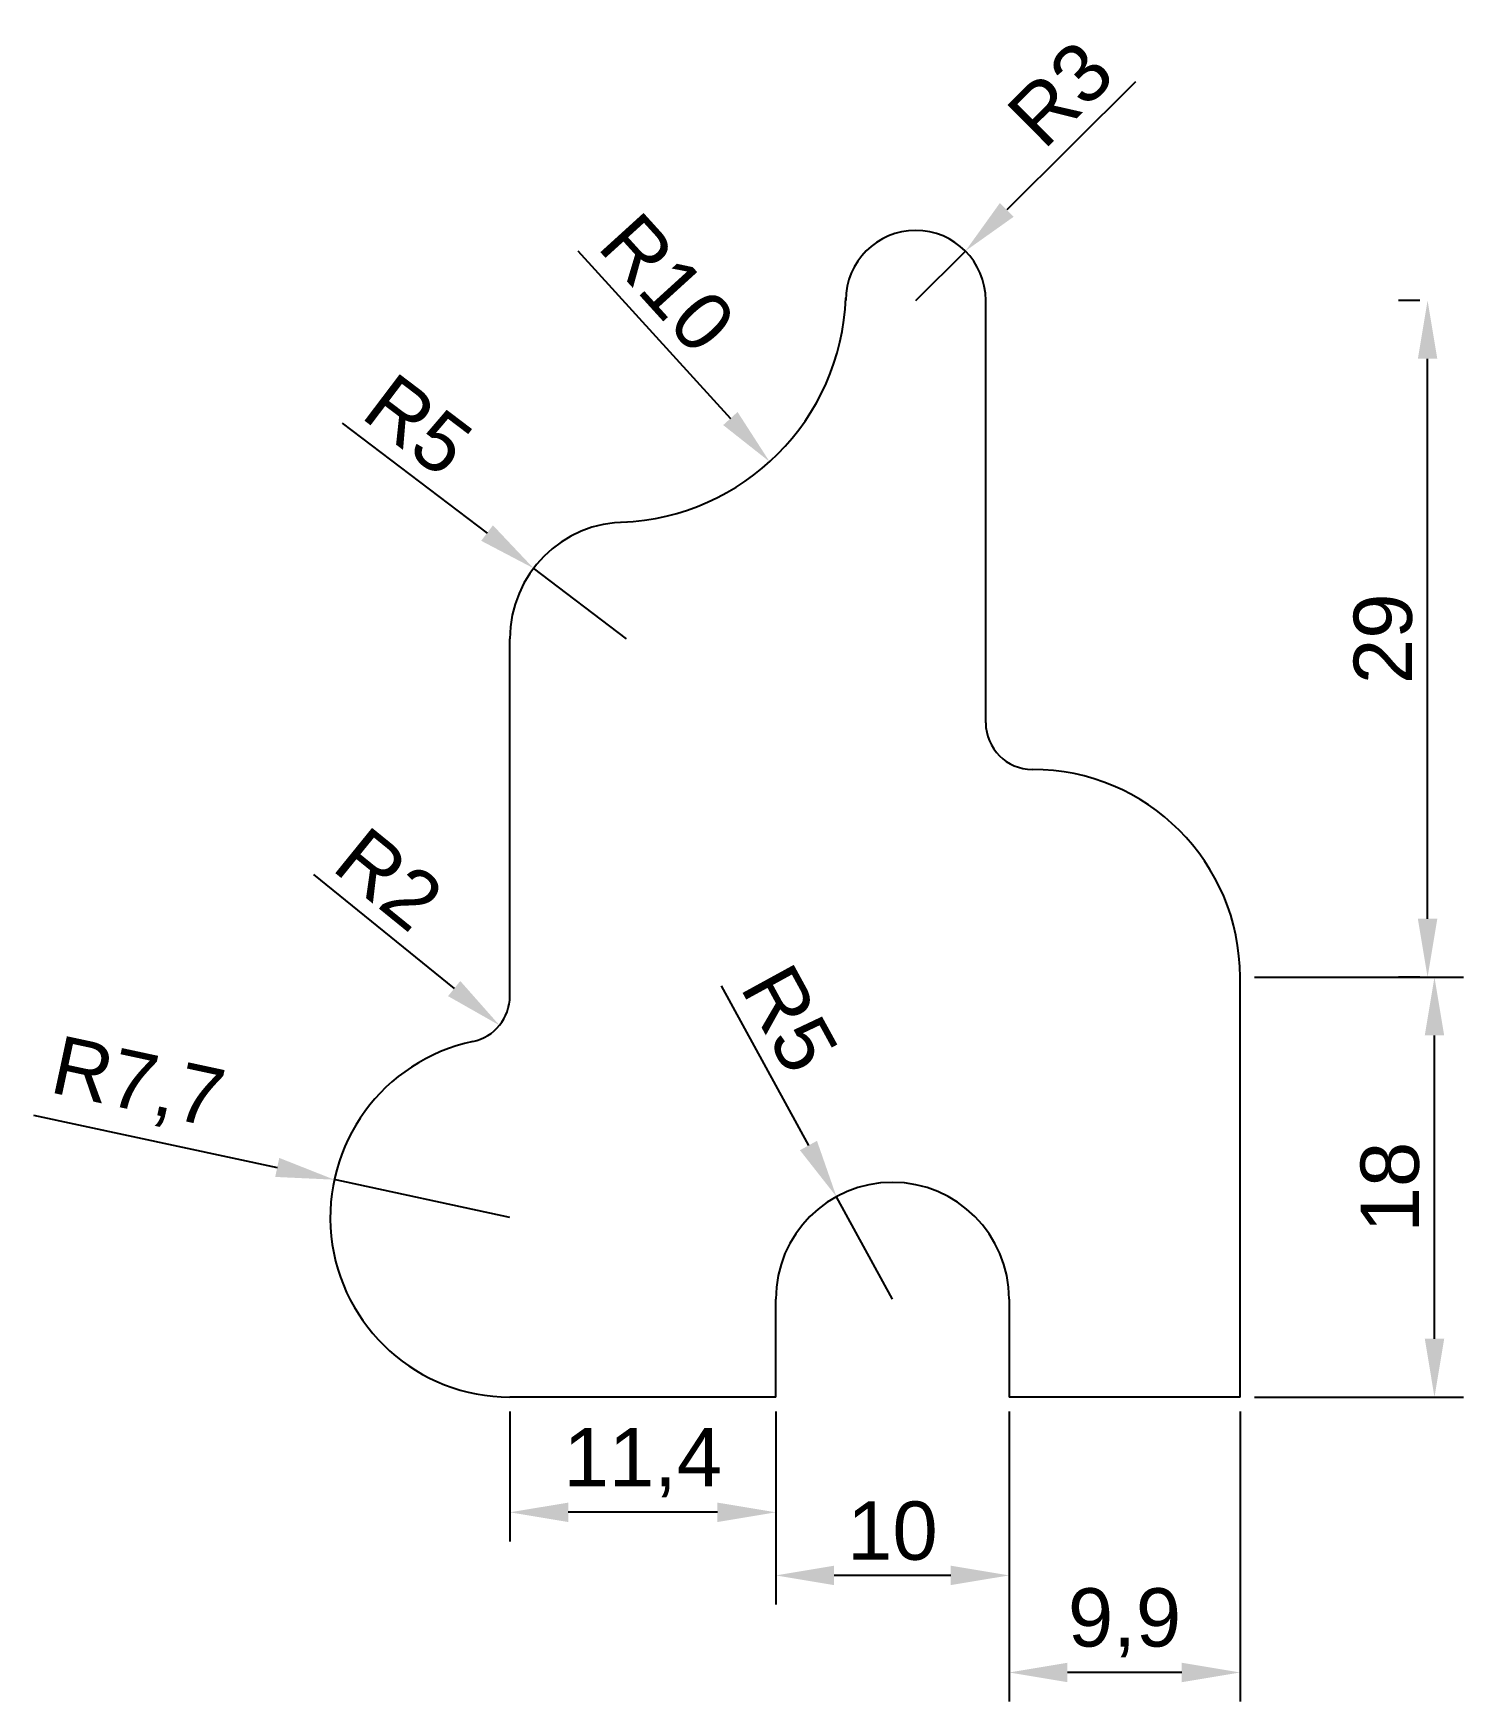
# Model space of a CAD drawing. Header units: millimetres. Extents: x 2998.1 to 3059.4, y 737.2 to 808.7.
import ezdxf

# ---------------------------------------------------------------- set-up
doc = ezdxf.new("R2010")
doc.units = ezdxf.units.MM
doc.layers.add('measures', color=3, linetype='Continuous')
doc.styles.get("Standard").update_dxf_attribs({"font": 'arial.ttf'})
doc.dimstyles.new('ISO-25', dxfattribs={"dimtxt": 2.5, "dimasz": 2.5, "dimexe": 1.25, "dimexo": 0.625, "dimtad": 1, "dimtxsty": 'Standard', "dimcen": 2.5, "dimadec": 0, "dimazin": 0, "dimtfac": 1, "dimtmove": 0, "dimatfit": 3, "dimfxl": 1, "dimarcsym": 0})

# ---------------------------------------------------------------- blocks, each defined once
blk = doc.blocks.new('*D7')
at = {"layer": 'Defpoints', "color": 0, "transparency": 16777216}
for p in [(3039.889, 750.262), (3049.789, 750.262), (3039.889, 738.458)]:
    blk.add_point(p, dxfattribs=at)
at = {"layer": 'measures', "color": 0, "lineweight": -2, "transparency": 16777216}
for p, q in [((3039.889, 749.637), (3039.889, 737.208)), ((3049.789, 749.637), (3049.789, 737.208)), ((3047.289, 738.458), (3042.389, 738.458))]:
    blk.add_line(p, q, dxfattribs=at)
at = {"layer": 'measures', "color": 0, "transparency": 16777216}
for points in [[(3042.389, 738.875), (3042.389, 738.041), (3039.889, 738.458)], [(3047.289, 738.875), (3047.289, 738.041), (3049.789, 738.458)]]:
    blk.add_solid(points, dxfattribs=at)
at = {"layer": 'measures', "color": 0, "transparency": 16777216, "insert": (3044.839, 740.585), "char_height": 2.5, "attachment_point": 5}
blk.add_mtext('9,9', dxfattribs=at)
blk = doc.blocks.new('*D8')
at = {"layer": 'Defpoints', "color": 0, "transparency": 16777216}
for p in [(3029.889, 750.262), (3039.889, 750.262), (3029.889, 742.618)]:
    blk.add_point(p, dxfattribs=at)
at = {"layer": 'measures', "color": 0, "lineweight": -2, "transparency": 16777216}
for p, q in [((3029.889, 749.637), (3029.889, 741.368)), ((3039.889, 749.637), (3039.889, 741.368)), ((3037.389, 742.618), (3032.389, 742.618))]:
    blk.add_line(p, q, dxfattribs=at)
at = {"layer": 'measures', "color": 0, "transparency": 16777216}
for points in [[(3032.389, 743.035), (3032.389, 742.202), (3029.889, 742.618)], [(3037.389, 743.035), (3037.389, 742.202), (3039.889, 742.618)]]:
    blk.add_solid(points, dxfattribs=at)
at = {"layer": 'measures', "color": 0, "transparency": 16777216, "insert": (3034.889, 744.52), "char_height": 2.5, "attachment_point": 5}
blk.add_mtext('10', dxfattribs=at)
blk = doc.blocks.new('*D9')
at = {"layer": 'Defpoints', "color": 0, "transparency": 16777216}
for p in [(3018.489, 750.262), (3029.889, 750.262), (3018.489, 745.322)]:
    blk.add_point(p, dxfattribs=at)
at = {"layer": 'measures', "color": 0, "lineweight": -2, "transparency": 16777216}
for p, q in [((3018.489, 749.637), (3018.489, 744.072)), ((3029.889, 749.637), (3029.889, 744.072)), ((3027.389, 745.322), (3020.989, 745.322))]:
    blk.add_line(p, q, dxfattribs=at)
at = {"layer": 'measures', "color": 0, "transparency": 16777216}
for points in [[(3020.989, 745.738), (3020.989, 744.905), (3018.489, 745.322)], [(3027.389, 745.738), (3027.389, 744.905), (3029.889, 745.322)]]:
    blk.add_solid(points, dxfattribs=at)
at = {"layer": 'measures', "color": 0, "transparency": 16777216, "insert": (3024.189, 747.449), "char_height": 2.5, "attachment_point": 5}
blk.add_mtext('11,4', dxfattribs=at)
blk = doc.blocks.new('*D10')
at = {"layer": 'Defpoints', "color": 0, "transparency": 16777216}
for p in [(3032.489, 758.849), (3034.889, 754.462)]:
    blk.add_point(p, dxfattribs=at)
at = {"layer": 'measures', "color": 0, "lineweight": -2, "transparency": 16777216}
for p, q in [((3027.545, 767.885), (3031.289, 761.042)), ((3034.889, 754.462), (3032.489, 758.849))]:
    blk.add_line(p, q, dxfattribs=at)
at = {"layer": 'measures', "color": 0, "transparency": 16777216}
blk.add_solid([(3031.654, 761.242), (3030.923, 760.842), (3032.489, 758.849)], dxfattribs=at)
at = {"layer": 'measures', "color": 0, "transparency": 16777216, "insert": (3030.48, 766.47), "char_height": 2.5, "attachment_point": 5, "rotation": 298.68435}
blk.add_mtext('R5', dxfattribs=at)
blk = doc.blocks.new('*D11')
at = {"layer": 'Defpoints', "color": 0, "transparency": 16777216}
for p in [(3010.96, 759.579), (3018.489, 757.962)]:
    blk.add_point(p, dxfattribs=at)
at = {"layer": 'measures', "color": 0, "lineweight": -2, "transparency": 16777216}
for p, q in [((2998.06, 762.348), (3008.516, 760.104)), ((3018.489, 757.962), (3010.96, 759.579))]:
    blk.add_line(p, q, dxfattribs=at)
at = {"layer": 'measures', "color": 0, "transparency": 16777216}
blk.add_solid([(3008.603, 760.511), (3008.428, 759.696), (3010.96, 759.579)], dxfattribs=at)
at = {"layer": 'measures', "color": 0, "transparency": 16777216, "insert": (3002.511, 763.563), "char_height": 2.5, "attachment_point": 5, "rotation": 347.8826}
blk.add_mtext('R7,7', dxfattribs=at)
blk = doc.blocks.new('*D13')
at = {"layer": 'Defpoints', "color": 0, "transparency": 16777216}
for p in [(3038.016, 799.378), (3035.889, 797.262)]:
    blk.add_point(p, dxfattribs=at)
at = {"layer": 'measures', "color": 0, "lineweight": -2, "transparency": 16777216}
for p, q in [((3045.307, 806.627), (3039.789, 801.14)), ((3035.889, 797.262), (3038.016, 799.378))]:
    blk.add_line(p, q, dxfattribs=at)
at = {"layer": 'measures', "color": 0, "transparency": 16777216}
blk.add_solid([(3039.495, 801.436), (3040.083, 800.845), (3038.016, 799.378)], dxfattribs=at)
at = {"layer": 'measures', "color": 0, "transparency": 16777216, "insert": (3042.093, 806.114), "char_height": 2.5, "attachment_point": 5, "rotation": 44.83479}
blk.add_mtext('R3', dxfattribs=at)
blk = doc.blocks.new('*D14')
at = {"layer": 'Defpoints', "color": 0, "transparency": 16777216}
for p in [(3022.898, 797.751), (3029.623, 790.35)]:
    blk.add_point(p, dxfattribs=at)
at = {"layer": 'measures', "color": 0, "lineweight": -2, "transparency": 16777216}
blk.add_line((3021.408, 799.39), (3027.941, 792.2), dxfattribs=at)
at = {"layer": 'measures', "color": 0, "transparency": 16777216}
blk.add_solid([(3028.25, 792.48), (3027.633, 791.92), (3029.623, 790.35)], dxfattribs=at)
at = {"layer": 'measures', "color": 0, "transparency": 16777216, "insert": (3025.242, 797.999), "char_height": 2.5, "attachment_point": 5, "rotation": 312.259}
blk.add_mtext('R10', dxfattribs=at)
blk = doc.blocks.new('*D15')
at = {"layer": 'Defpoints', "color": 0, "transparency": 16777216}
for p in [(3019.504, 785.782), (3023.489, 782.762)]:
    blk.add_point(p, dxfattribs=at)
at = {"layer": 'measures', "color": 0, "lineweight": -2, "transparency": 16777216}
for p, q in [((3011.294, 792.003), (3017.511, 787.292)), ((3023.489, 782.762), (3019.504, 785.782))]:
    blk.add_line(p, q, dxfattribs=at)
at = {"layer": 'measures', "color": 0, "transparency": 16777216}
blk.add_solid([(3017.763, 787.624), (3017.259, 786.96), (3019.504, 785.782)], dxfattribs=at)
at = {"layer": 'measures', "color": 0, "transparency": 16777216, "insert": (3014.551, 791.914), "char_height": 2.5, "attachment_point": 5, "rotation": 322.84769}
blk.add_mtext('R5', dxfattribs=at)
blk = doc.blocks.new('*D16')
at = {"layer": 'Defpoints', "color": 0, "transparency": 16777216}
for p in [(3016.489, 767.454), (3018.042, 766.194)]:
    blk.add_point(p, dxfattribs=at)
at = {"layer": 'measures', "color": 0, "lineweight": -2, "transparency": 16777216}
blk.add_line((3010.077, 772.655), (3016.1, 767.769), dxfattribs=at)
at = {"layer": 'measures', "color": 0, "transparency": 16777216}
blk.add_solid([(3016.363, 768.093), (3015.838, 767.445), (3018.042, 766.194)], dxfattribs=at)
at = {"layer": 'measures', "color": 0, "transparency": 16777216, "insert": (3013.303, 772.46), "char_height": 2.5, "attachment_point": 5, "rotation": 320.94945}
blk.add_mtext('R2', dxfattribs=at)
blk = doc.blocks.new('*D17')
at = {"layer": 'Defpoints', "color": 0, "transparency": 16777216}
for p in [(3049.789, 768.262), (3058.126, 768.262), (3049.789, 750.262)]:
    blk.add_point(p, dxfattribs=at)
at = {"layer": 'measures', "color": 0, "lineweight": -2, "transparency": 16777216}
for p, q in [((3050.414, 768.262), (3059.376, 768.262)), ((3058.126, 752.762), (3058.126, 765.762)), ((3050.414, 750.262), (3059.376, 750.262))]:
    blk.add_line(p, q, dxfattribs=at)
at = {"layer": 'measures', "color": 0, "transparency": 16777216}
for points in [[(3057.71, 765.762), (3058.543, 765.762), (3058.126, 768.262)], [(3057.71, 752.762), (3058.543, 752.762), (3058.126, 750.262)]]:
    blk.add_solid(points, dxfattribs=at)
at = {"layer": 'measures', "color": 0, "transparency": 16777216, "insert": (3056.225, 759.262), "char_height": 2.5, "attachment_point": 5, "rotation": 90}
blk.add_mtext('18', dxfattribs=at)
blk = doc.blocks.new('*D18')
at = {"layer": 'Defpoints', "color": 0, "transparency": 16777216}
for p in [(3057.831, 797.262), (3058.126, 797.262), (3058.126, 768.262)]:
    blk.add_point(p, dxfattribs=at)
at = {"layer": 'measures', "color": 0, "lineweight": -2, "transparency": 16777216}
for p, q in [((3057.501, 797.262), (3056.581, 797.262)), ((3057.831, 770.762), (3057.831, 794.762)), ((3057.501, 768.262), (3056.581, 768.262))]:
    blk.add_line(p, q, dxfattribs=at)
at = {"layer": 'measures', "color": 0, "transparency": 16777216}
for points in [[(3057.414, 794.762), (3058.247, 794.762), (3057.831, 797.262)], [(3057.414, 770.762), (3058.247, 770.762), (3057.831, 768.262)]]:
    blk.add_solid(points, dxfattribs=at)
at = {"layer": 'measures', "color": 0, "transparency": 16777216, "insert": (3055.929, 782.762), "char_height": 2.5, "attachment_point": 5, "rotation": 90}
blk.add_mtext('29', dxfattribs=at)

msp = doc.modelspace()

# ---------------------------------------------------------------- linework, layer by layer
for p, q in [((3032.889, 797.262), (3032.886, 797.262)), ((3038.889, 779.162), (3038.889, 797.262)), ((3023.489, 787.762), (3023.489, 787.768)), ((3018.489, 767.454), (3018.489, 782.762)), ((3049.789, 750.262), (3049.789, 768.262)), ((3029.889, 750.262), (3029.889, 754.462)), ((3039.889, 754.462), (3039.889, 750.262)), ((3029.889, 750.262), (3018.489, 750.262)), ((3049.789, 750.262), (3039.889, 750.262))]:
    msp.add_line(p, q)
for centre, radius, start, end in [((3035.889, 797.262), 3, 360, 180), ((3022.898, 797.751), 10, 272.25736, 357.84711), ((3023.489, 782.762), 5, 90, 180), ((3040.889, 779.162), 2, 180, 270), ((3040.889, 768.262), 8.9, 0, 90), ((3016.489, 767.454), 2, 281.89891, 360), ((3018.489, 757.962), 7.7, 101.89891, 270), ((3034.889, 754.462), 5, 0, 180)]:
    msp.add_arc(centre, radius, start, end)

# ---------------------------------------------------------------- dimensions: what is measured, and where the dimension line sits
at = {"layer": 'measures'}
for center, mpoint, picture, middle in [((3035.889, 797.262), (3038.016, 799.378), '*D13', (3042.093, 806.114)), ((3023.489, 782.762), (3019.504, 785.782), '*D15', (3014.551, 791.914)), ((3034.889, 754.462), (3032.489, 758.849), '*D10', (3030.48, 766.47)), ((3018.489, 757.962), (3010.96, 759.579), '*D11', (3002.511, 763.563))]:
    dim = msp.add_radius_dim(center=center, mpoint=mpoint, dimstyle='ISO-25', dxfattribs=at)
    dim.commit()
    dim.dimension.update_dxf_attribs({"geometry": picture, "text_midpoint": middle})
for center, mpoint, picture, middle in [((3022.898, 797.751), (3029.623, 790.35), '*D14', (3023.834, 796.72)), ((3016.489, 767.454), (3018.042, 766.194), '*D16', (3012.118, 771))]:
    dim = msp.add_radius_dim(center=center, mpoint=mpoint, dimstyle='ISO-25', dxfattribs=at)
    dim.commit()
    dim.dimension.update_dxf_attribs({"geometry": picture, "text_midpoint": middle, "dimtype": 164})
for base, p1, p2, picture, middle in [((3057.831, 797.262), (3058.126, 768.262), (3058.126, 797.262), '*D18', (3055.929, 782.762)), ((3058.126, 768.262), (3049.789, 750.262), (3049.789, 768.262), '*D17', (3056.225, 759.262))]:
    dim = msp.add_linear_dim(base=base, p1=p1, p2=p2, angle=90, dimstyle='ISO-25', dxfattribs=at)
    dim.commit()
    dim.dimension.update_dxf_attribs({"geometry": picture, "text_midpoint": middle})
for base, p1, p2, picture, middle in [((3018.489, 745.322), (3029.889, 750.262), (3018.489, 750.262), '*D9', (3024.189, 747.449)), ((3029.889, 742.618), (3039.889, 750.262), (3029.889, 750.262), '*D8', (3034.889, 744.52)), ((3039.889, 738.458), (3049.789, 750.262), (3039.889, 750.262), '*D7', (3044.839, 740.585))]:
    dim = msp.add_linear_dim(base=base, p1=p1, p2=p2, dimstyle='ISO-25', dxfattribs=at)
    dim.commit()
    dim.dimension.update_dxf_attribs({"geometry": picture, "text_midpoint": middle})

doc.saveas('drawing.dxf')
